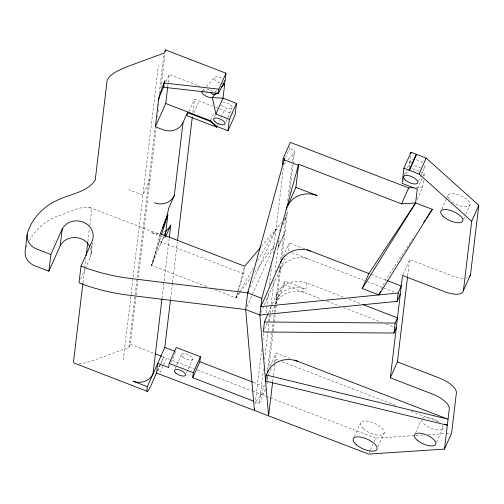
<?xml version="1.0" encoding="UTF-8"?>
<svg xmlns="http://www.w3.org/2000/svg" width="504" height="504" viewBox="0 0 504 504"><rect width="100%" height="100%" fill="white"/><g stroke="black" fill="none" stroke-linecap="round" stroke-linejoin="round"><path stroke-width="0.38" stroke-dasharray="2.52 1.89" d="M82.946 282.864L84.622 268.834M84.716 268.052L85.926 257.922M87.879 241.555L89.46 228.306M89.832 225.187L91.697 209.595L91.218 208.177C79.481 204.719 67.75 213.772 56.706 216.298C45.385 221.073 35.368 229.553 29.497 240.408M85.333 268.619L90.386 257.279L92.106 242.871M91.174 253.657L92.44 243.041M123.222 360.165L158.357 65.867M78.819 364.001L82.813 363.516L92.642 360.732L128.898 347.407L155.106 127.903M159.201 93.618L164.039 53.109M128.898 347.407L130.322 344.213L136.105 295.741M136.2 294.96L156.158 127.827M157.462 116.922L157.645 115.359M158.111 111.466L158.294 109.91M158.76 106.01L158.949 104.454M160.902 88.093L164.997 53.815M167.738 86.707L169.199 74.498L200.025 86.354M162.042 298.324L169.205 238.329M170.585 299.023L172.45 283.412M172.538 282.631L177.389 242.033M192.862 112.43L194.45 99.156L212.587 106.136M238.335 290.587L243.747 273.785L244.56 266.975M255.163 404.176L261.778 348.774M262.798 340.194L263.731 332.388M266.062 312.877L268.575 291.81M269.413 284.785L271.65 266.055M273.143 253.569L283.714 165.06M285.541 157.639L289.554 148.623L289.926 145.499M265.243 389.126L265.066 390.606L255.44 401.846L259.39 403.364L263.422 369.552M264.632 359.428L267.983 331.393M268.071 330.611L274.207 279.216M275.045 272.204L278.838 240.458M285.125 231.336L278.025 247.281L278.328 247.401L279.418 238.304M267.523 370.037L272.078 331.871M272.173 331.096L273.288 321.747M273.382 320.972L274.315 313.186M274.403 312.404L279.985 265.677M280.728 259.447L286.348 212.379M287.746 200.668L292.036 164.751M292.408 161.627L293.341 153.821L294.758 150.627L289.554 148.623M306.728 282.964L305.978 289.246A22.951 20.784 6.8 0 0 276.179 300.195L276.929 293.914A22.951 20.784 6.8 0 1 306.728 282.964L344.049 297.322M266.931 383.714L267.737 376.967M268.853 367.624L273.13 331.802M273.218 331.021L275.36 313.11M275.455 312.329L281.314 263.264M281.963 257.815L287.765 209.185M289.63 193.574L293.082 164.682M293.177 163.901L294.758 150.627M272.689 381.635L273.338 376.186M273.433 375.411L274.919 362.962M275.014 362.187L276.104 353.021L290.046 358.388M271.984 312.322L284.256 284.76L284.697 281.056L305.978 289.246M304.668 248.812L289.258 242.884L288.263 251.225L287.627 252.643M409.198 167.404L410.552 156.051M407.679 275.94L409.632 259.535L451.836 275.776A19.127 7.812 24 0 0 463.951 278.271M417.167 199.483L422.724 187.003L423.637 179.355M424.003 176.299L424.368 173.244L411.365 168.242M206.64 286.6L151.622 265.432L159.34 241.309L160.102 235.267M163.775 236.407L151.622 265.432L160.083 234.511M214.71 289.706L235.985 297.889L237.428 292.616M237.636 291.86L244.446 266.969M151.622 265.432L161.179 235.601M239.702 292.805L235.985 297.889L238.102 291.318M26.189 247.521L28.224 242.947M166.043 81.585L169.199 74.498M80.602 279.248L85.018 269.325M150.016 179.248L142.916 195.199L128.728 189.737M188.912 111.598L194.45 99.156M194.027 112.726L199.08 101.386M210.735 119.99L214.206 112.19M214.452 117.092L215.378 115.013M217.715 125.168L219.876 120.317M221.111 117.539L224.198 110.609M226.057 121.558L227.6 118.087M227.909 117.394L232.231 107.686M157.481 370.913L160.568 363.976M160.877 363.283L163.655 357.046L160.87 363.334M157.475 370.963L160.562 364.027M159.988 372.702L166.459 358.174L169.401 359.295M170.856 362.754L175.487 352.353M175.304 368.531L176.539 365.753M176.847 365.06L181.478 354.659M186.512 372.84L192.686 358.974M250.217 287.141L276.066 229.081L281.642 222.573M284.174 219.618L285.692 217.841L287.116 214.654M282.845 225.049L286.001 217.961L285.692 217.841M246.947 306.69L274.075 245.763L254.564 272.462M278.328 247.401L284.01 234.643L283.702 234.524M283.261 256.353L289.258 242.884M260.801 312.889L286.367 255.478M268.493 312.858L271.927 305.141M272.242 304.441L276.929 293.914M276.179 300.195L284.697 281.056M264.487 329.162L270.736 315.126M270.428 365.778L276.104 353.021M267.164 377.527L268.115 375.398M268.43 374.692L271.272 368.304M273.804 362.622L275.386 359.075L279.058 360.486M260.448 394.474L264.55 385.258M266.698 380.438L267.548 378.529M259.39 403.364L265.066 390.606M404.403 174.819L406.262 170.661M407.497 167.889L410.584 160.952M403.332 180.583L404.258 178.498M406.111 174.34L408.271 169.483M418.541 181.075L421.01 175.524M421.319 174.831L425.023 166.509M417.577 188.496L422.825 176.709M423.133 176.016L424.368 173.244M381.434 289.214L385.56 279.941L414.118 236.811M402.841 274.787L409.632 259.535M441.958 209.122L446.897 198.028M447.206 197.335L447.823 195.949M354.362 436.621L360.228 423.442M463.579 219.07L464.505 216.985M465.74 214.213L470.068 204.504M369.262 452.693L370.188 450.614M370.497 449.921L372.966 444.377M374.207 441.599L375.751 438.134L424.229 434.946M378.076 446.557L384.25 432.69M415.642 432.646L421.199 420.166M436.552 442.317L443.035 427.757M235.985 297.889L238.732 293.171M239.129 292.496L253.273 268.21M257.594 260.788L276.066 229.081L280.016 230.599M240.162 292.169L250.847 277.553M261.374 246.45L276.066 229.081M284.218 164.468L286.247 162.099M288.275 159.737L293.341 153.821M202.684 90.726L204.233 88.987M206.306 86.669L214.584 77.402M214.742 92.232L216.814 89.92M415.706 187.463L422.724 187.003M428.135 434.687L445.341 433.553M446.122 433.503L450.809 433.194M172.337 360.417L194.368 368.834M197.303 369.955L251.647 390.72M252.378 390.997L265.595 396.049M266.332 396.327L375.751 438.134M206.627 88.899L214.704 92.005M215.492 107.258L233.654 114.244M368.896 273.527L370.346 274.088M371.07 274.365L385.56 279.941M291.929 252.636L364.424 280.533M367.353 281.66L395.161 292.358M398.821 293.769L400.283 294.33M349.171 299.294L360.883 303.799M89.416 207.352L160.379 234.662M284.256 284.76L321.634 299.143M326.756 301.115L339.929 306.186M343.589 307.591L380.911 321.955M386.033 323.927L395.546 327.587M159.34 241.309L243.747 273.785M281.994 361.62L396.635 405.733M411.333 411.39L439.255 422.131M253.298 382.341L265.022 386.851M130.322 344.213L154.237 353.417M162.206 356.486L166.459 358.174M222.548 102.016A6.256 2.558 24 0 1 231.078 105.475A6.256 2.558 24 0 1 229.503 108.895A6.256 2.558 24 0 1 221.25 104.838M424.878 165.564A7.787 3.181 24 0 1 422.629 168.015M421.073 167.958A7.787 3.181 24 0 1 413.853 165.18M411.352 162.962A7.787 3.181 24 0 1 412.971 159.447M416.31 159.844A7.787 3.181 24 0 1 422.743 163.006M449.007 199.042A11.995 4.895 24 0 1 458.331 194.739A11.995 4.895 24 0 1 469.369 205.827A11.995 4.895 24 0 1 451.156 201.197M450.185 200.34A11.995 4.895 24 0 1 449.36 199.471M442.273 425.3A11.611 4.744 24 0 1 435.406 429.629A11.611 4.744 24 0 1 421.722 420.878M422.024 418.351A11.611 4.744 24 0 1 439.286 422.257M90.31 247.779A16.286 14.748 6.8 0 1 90.386 257.279M165.123 236.615A15.303 1.625 -70 0 1 165.104 237.844L150.917 232.388A15.303 13.854 6.8 0 0 158.773 233.409M160.486 244.276A15.303 1.625 -70 0 1 164.77 236.351M279.739 270.364A22.951 20.784 6.8 0 1 309.538 259.415M467.674 277.66A19.127 7.812 24 0 1 466.282 278.038M275.738 303.899A22.951 20.784 6.8 0 1 305.537 292.95M166.043 230.738A15.303 13.854 6.8 0 1 163.334 232.224M219.794 82.877A6.256 2.558 24 0 1 214.395 77.679A6.256 2.558 24 0 1 221.911 78.271M203.805 90.701A6.256 2.558 24 0 1 205.059 90.745M206.489 91.016A6.256 2.558 24 0 1 207.497 91.325M363.283 428.658A12.953 5.292 24 0 0 383.676 433.944A12.953 5.292 24 0 0 369.76 421.602A12.953 5.292 24 0 0 363.283 428.658M182.908 357.09A6.042 2.47 24 0 0 192.421 359.56A6.042 2.47 24 0 0 185.926 353.802A6.042 2.47 24 0 0 182.908 357.09"/><path stroke-width="0.76" d="M27.191 234.322L25.2 251.005A15.303 13.854 6.8 0 0 34.694 265.734L48.875 271.196L60.241 245.675L62.231 228.992A16.286 14.748 6.8 0 1 82.984 222.037A16.286 14.748 6.8 0 1 92.377 240.591L81.012 266.112L79.021 282.794C93.593 288.521 108.883 292.389 124.368 294.638L245.675 309.563L259.856 315.019L397.165 301.342L400.283 294.33M48.875 271.196L50.873 254.514L62.231 228.992M82.851 283.645L73.546 361.589L74.025 363.006L147.332 391.35M86.203 255.585L87.784 242.336M167.649 87.469L165.734 103.503L210.42 120.695L217.098 126.554L216.814 127.191L210.137 121.332L187.438 112.6L183.034 122.491A15.303 13.854 6.8 0 1 163.17 129.786L155.371 126.787L158.829 97.782L164.147 85.838M165.274 51.477L165.457 49.915L225.981 73.206L225.093 80.653L218.371 93.416L212.675 94.55L212.014 93.857A6.256 2.558 24 0 0 209.494 92.175M158.571 99.962L159.718 95.029A15.303 1.751 -69 0 1 163.523 84.281L165.022 80.76L164.027 82.99L163.517 87.255L218.371 93.416L218.881 89.158L225.981 73.206M170.491 299.804L164.802 347.426L147.338 386.663L146.96 389.838A15.303 1.751 -69 0 0 151.868 383.519L156.555 372.991M165.274 236.414L167.863 214.723L160.291 233.755L244.648 266.219L260.36 247.653M161.948 299.105L153.014 373.905A15.303 13.854 6.8 0 1 133.15 381.207L147.338 386.663M169.3 237.554L170.787 225.086A15.303 13.854 6.8 0 1 166.043 230.738M162.71 227.682A15.303 1.518 -70.9 0 0 168.638 208.278L174.315 195.521L183.034 122.491M187.438 112.6L187.066 115.744L216.814 127.191M177.578 240.471L192.301 117.117M253.978 401.285L192.717 377.71L199.817 361.759L200.416 356.744L176.299 347.464L169.199 363.416L168.695 367.605L157.702 363.378L156.549 373.042L368.644 454.085L444.49 449.096L451.597 433.144L456.385 393A19.127 7.812 24 0 0 439.614 378.126L397.417 361.885L407.585 276.721M222.737 83.639A6.256 2.558 24 0 0 223.99 83.683L224.752 83.532L223.001 98.185L215.901 114.137L229.377 119.322L228.01 130.757L217.098 126.554M192.717 377.71L193.316 372.695L200.416 356.744M202.167 91.3A6.256 2.558 24 0 0 204.517 95.306A6.256 2.558 24 0 0 211.567 97.581L223.001 98.185L236.477 103.37L235.11 114.805L228.01 130.757M413.362 187.614L408.681 187.923L290.298 142.367L283.198 158.319L284.458 158.804L247.666 292.874L245.675 309.563L254.419 410.401L254.602 408.845M444.49 449.096L449.284 408.952A19.127 7.812 24 0 0 432.514 394.071L390.316 377.836L402.532 275.48L444.736 291.721A19.127 7.812 24 0 0 463.428 290.493L470.528 274.548L478.8 205.292L426.176 158.099L411.006 152.265L403.906 168.21L402.098 183.355L417.268 189.189L415.624 202.948L368.896 273.527L362.225 288.508L378.895 294.922L432.293 209.362L415.624 202.948L401.581 203.874L298.645 164.26L261.847 298.337L259.856 315.019L268.601 415.857L272.595 382.41M283.198 158.319L282.448 164.575L283.065 163.189M268.178 313.564L264.43 321.98L263.239 331.966L393.971 333.056L396.283 327.865M284.269 160.367L284.458 158.804M268.216 370.742L266.307 375.026L265.589 381.081L447.338 425.244L444.402 424.116M286.272 208.952L295.886 187.349L298.645 164.26M410.823 153.777L411.006 152.265M397.165 301.342L398.16 293L401.279 285.988L386.99 280.489M393.971 333.056L395.161 323.07L397.473 317.879L363.075 304.649M463.428 290.493L471.7 221.237L478.8 205.292M161.419 234.858L167.863 214.723M164.077 235.696L165.873 231.405M165.457 49.915L164.039 53.109L127.783 66.434C120.431 69.785 111.157 72.608 107.15 80.174L95.225 180.029C87.488 192.093 70.705 193.939 58.697 199.609C44.906 205.361 33.34 216.714 28.18 230.838A15.303 13.854 6.8 0 0 36.685 249.052L50.873 254.514M155.371 126.787L165.734 103.503M193.114 114.786L193.397 114.143M210.137 121.332L210.42 120.695M165.734 236.426L170.787 225.086M229.377 119.322L236.477 103.37M81.012 266.112C95.584 271.839 110.874 275.707 126.359 277.956L247.666 292.874L248.302 291.444M282.316 258.476L260.851 306.678L398.16 293M409.135 170.226L416.235 154.274M409.5 170.365L416.6 154.413M401.581 203.874L408.681 187.923M471.7 221.237L419.076 174.05L426.176 158.099M378.895 294.922L380.482 291.356M390.316 377.836L397.417 361.885M362.225 288.508L415.624 202.948M423.637 222.434L425.37 219.82M426.233 218.516L432.293 209.362M224.059 81.812L225.093 80.653M215.951 93.379L212.329 97.436L215.901 114.137M221.647 87.009L224.752 83.532M264.43 321.98L395.161 323.07M164.027 82.99L218.881 89.158M266.307 375.026L448.062 419.189L294.449 360.076M216.903 92.856L218.371 93.416M403.906 168.21L419.076 174.05M284.029 159.762L298.217 165.218M295.886 187.349L317.167 195.539A22.951 20.784 6.8 0 0 287.368 206.489M306.867 249.656L368.896 273.527M247.666 292.874L261.847 298.337M164.802 347.426L175.064 351.376M199.817 361.759L252.567 382.057M154.961 353.695L161.482 356.208M169.199 363.416L193.316 372.695M470.528 274.548A19.127 7.812 24 0 1 469.678 276.394M60.241 245.675A16.286 14.748 6.8 0 1 75.001 237.535A16.286 14.748 6.8 0 1 89.699 246.393M280.734 262.023A22.951 20.784 6.8 0 1 310.533 251.068M267.586 372.16A22.951 20.784 6.8 0 1 297.385 361.211M174.315 195.521A15.303 13.854 6.8 0 1 154.451 202.822M215.006 121.691A6.256 2.558 24 0 0 224.853 124.242A6.256 2.558 24 0 0 218.131 118.282A6.256 2.558 24 0 0 215.006 121.691M405.317 180.035A7.787 3.181 24 0 0 417.577 183.21A7.787 3.181 24 0 0 409.21 175.795A7.787 3.181 24 0 0 405.317 180.035M443.551 216.72A11.995 4.895 24 0 0 462.426 221.615A11.995 4.895 24 0 0 449.549 210.187A11.995 4.895 24 0 0 443.551 216.72M417.142 440.093A11.611 4.744 24 0 0 435.418 444.83A11.611 4.744 24 0 0 422.944 433.768A11.611 4.744 24 0 0 417.142 440.093M356.183 444.604A12.953 5.292 24 0 0 376.576 449.889A12.953 5.292 24 0 0 362.659 437.548A12.953 5.292 24 0 0 356.183 444.604M175.808 373.042A6.042 2.47 24 0 0 185.321 375.505A6.042 2.47 24 0 0 178.826 369.747A6.042 2.47 24 0 0 175.808 373.042"/></g></svg>
